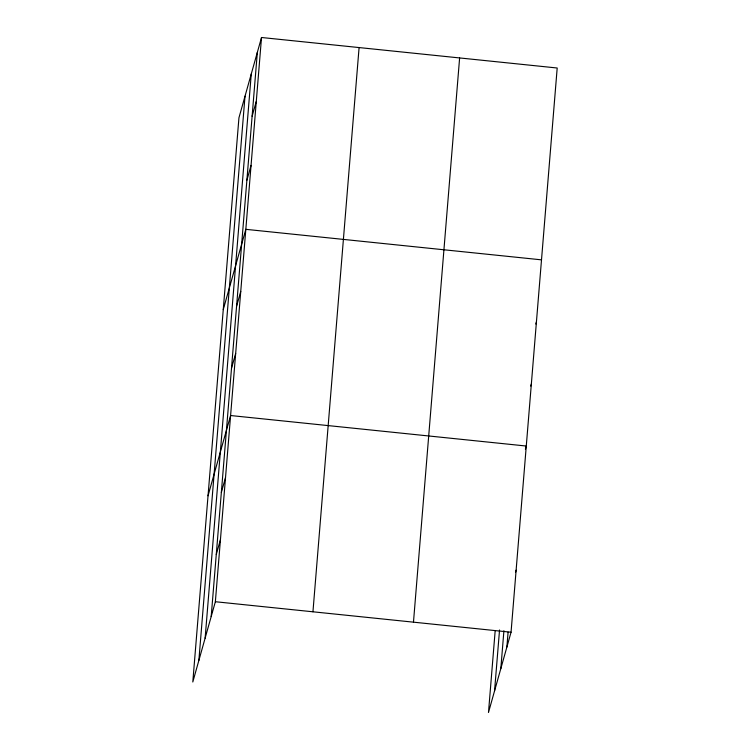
<?xml version="1.0" encoding="UTF-8"?>
<svg xmlns="http://www.w3.org/2000/svg" width="750" height="750" viewBox="0 0 750 750"><rect width="100%" height="100%" fill="white"/><g stroke="black" fill="none" stroke-linecap="round" stroke-linejoin="round"><path stroke-width="1.12" d="M198.872 660.403L245.016 96.178M205.125 638.156L251.269 73.931M211.191 616.566L257.344 52.341M261.516 37.5L238.95 117.769L192.806 681.994L215.363 601.725L261.516 37.5L557.194 68.006L511.05 632.231L488.484 712.5L495.159 630.9M312.947 611.794L359.091 47.569M413.475 622.163L459.619 57.938M494.559 690.909L499.538 629.991M500.813 668.663L503.916 630.731M506.878 647.072L508.097 632.128M252.113 116.288L256.284 101.447M246.881 180.234L251.053 165.394M223.256 309.609L245.822 229.331L541.509 259.847M236.578 306.244L240.75 291.403M231.497 368.306L235.669 353.466M208.031 495.797L230.597 415.528L526.275 446.034L525.384 449.213M221.344 492.441L225.516 477.591M216.272 554.503L220.444 539.663M535.837 324.028L536.428 321.909M530.756 386.091L531.356 383.972M515.531 572.288L516.131 570.169M215.363 601.725L511.05 632.231"/></g></svg>
